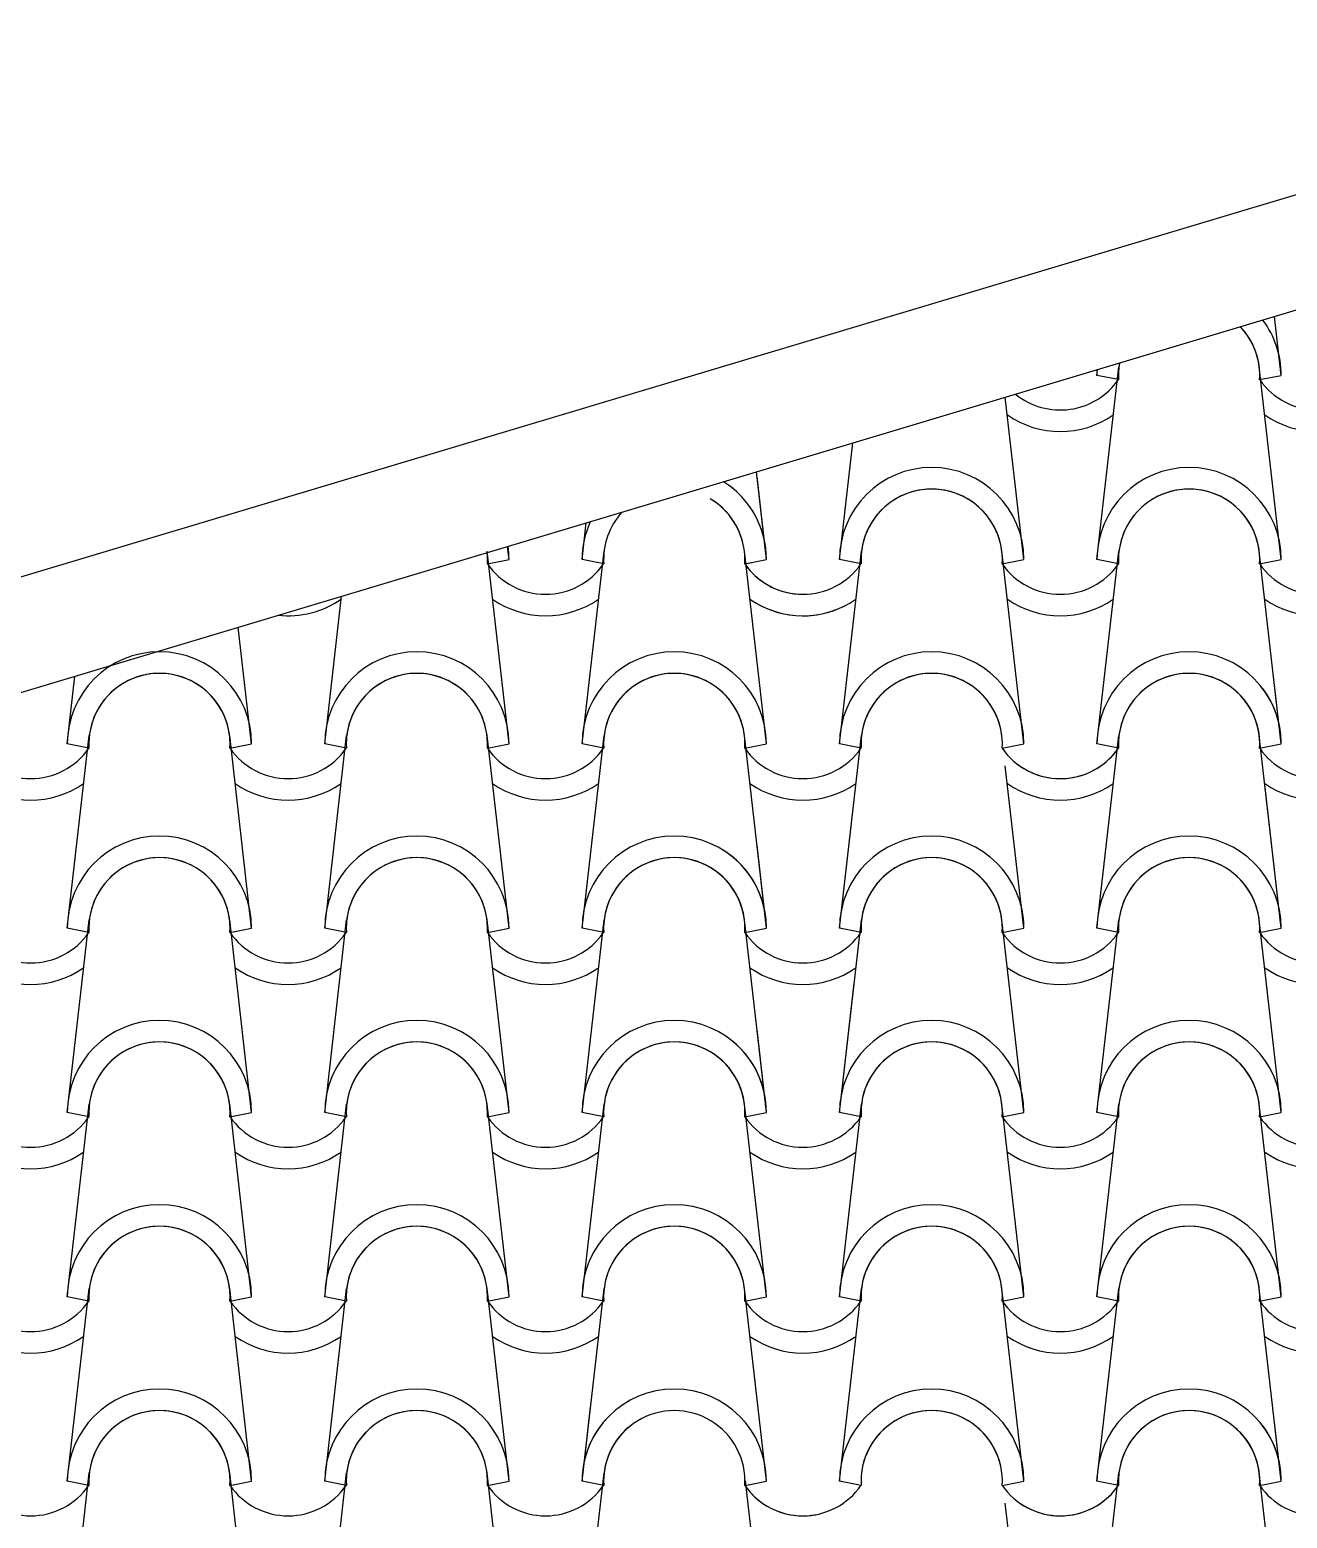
# Model space of a CAD drawing. Header units: millimetres. Extents: x -255 to 41745, y 236 to 29936.
# Drawn here: x 8473 to 9325, y 12985 to 13995 of the extents above; entities that cross this region are included whole.
import ezdxf

# ---------------------------------------------------------------- set-up
doc = ezdxf.new("R2010")
doc.units = ezdxf.units.MM
doc.layers.add('1', color=1, linetype='Continuous')
doc.layers.add('CALIDADES', color=7, linetype='Continuous')

msp = doc.modelspace()

# ---------------------------------------------------------------- linework, layer by layer
at = {"layer": '1'}
for p, q in [((9321.4, 13760.3), (9316.8, 13800.3)), ((9321.4, 13760.3), (9316.8, 13800.3)), ((9196.4, 13635.3), (9211.3, 13766)), ((9196.4, 13760.3), (9196.8, 13764.3)), ((9196.4, 13760.3), (9196.8, 13764.3)), ((9211.1, 13757.4), (9196.4, 13760.3)), ((9211.1, 13757.4), (9196.4, 13760.3)), ((9211.1, 13757.4), (9196.4, 13760.3)), ((9211.1, 13757.4), (9196.4, 13760.3)), ((9321.4, 13635.3), (9306.5, 13766)), ((9306.7, 13757.4), (9321.4, 13760.3)), ((9306.7, 13757.4), (9321.4, 13760.3)), ((9306.7, 13757.4), (9321.4, 13760.3)), ((9306.7, 13757.4), (9321.4, 13760.3)), ((9146.9, 13635.3), (9134.3, 13745.5)), ((9021.9, 13635.3), (9030.9, 13714.5)), ((9021.9, 13635.3), (9030.9, 13714.5)), ((9021.9, 13635.3), (9030.9, 13714.5)), ((8972.4, 13635.3), (8965.6, 13694.9)), ((8972.4, 13635.3), (8965.6, 13694.9)), ((8972.4, 13635.3), (8966, 13691.7)), ((8847.4, 13635.3), (8850.2, 13660.3)), ((8847.4, 13635.3), (8850.2, 13660.3)), ((8797.9, 13510.3), (8783, 13641)), ((8797.9, 13635.3), (8796.9, 13644.3)), ((8797.9, 13635.3), (8796.9, 13644.3)), ((8847.4, 13510.3), (8862.3, 13641)), ((8972.4, 13510.3), (8957.5, 13641)), ((8972.4, 13510.3), (8957.5, 13641)), ((8972.4, 13510.3), (8957.5, 13641)), ((9021.9, 13510.3), (9036.8, 13641)), ((9021.9, 13510.3), (9036.8, 13641)), ((9021.9, 13510.3), (9036.8, 13641)), ((9146.9, 13510.3), (9132, 13641)), ((9196.4, 13510.3), (9211.3, 13641)), ((9321.4, 13510.3), (9306.5, 13641)), ((8783.2, 13632.4), (8797.9, 13635.3)), ((8783.2, 13632.4), (8797.9, 13635.3)), ((8783.2, 13632.4), (8797.9, 13635.3)), ((8783.2, 13632.4), (8797.9, 13635.3)), ((8783.2, 13632.4), (8797.9, 13635.3)), ((8862.1, 13632.4), (8847.4, 13635.3)), ((8862.1, 13632.4), (8847.4, 13635.3)), ((8862.1, 13632.4), (8847.4, 13635.3)), ((8862.1, 13632.4), (8847.4, 13635.3)), ((8862.1, 13632.4), (8847.4, 13635.3)), ((8957.7, 13632.4), (8972.4, 13635.3)), ((8957.7, 13632.4), (8972.4, 13635.3)), ((8957.7, 13632.4), (8972.4, 13635.3)), ((8957.7, 13632.4), (8972.4, 13635.3)), ((8957.7, 13632.4), (8972.4, 13635.3)), ((8957.7, 13632.4), (8972.4, 13635.3)), ((8957.7, 13632.4), (8972.4, 13635.3)), ((8957.7, 13632.4), (8962.6, 13633.4)), ((8957.7, 13632.4), (8962.6, 13633.4)), ((9036.6, 13632.4), (9021.9, 13635.3)), ((9036.6, 13632.4), (9021.9, 13635.3)), ((9036.6, 13632.4), (9021.9, 13635.3)), ((9036.6, 13632.4), (9021.9, 13635.3)), ((9036.6, 13632.4), (9021.9, 13635.3)), ((9036.6, 13632.4), (9021.9, 13635.3)), ((9036.6, 13632.4), (9021.9, 13635.3)), ((9132.2, 13632.4), (9146.9, 13635.3)), ((9132.2, 13632.4), (9146.9, 13635.3)), ((9211.1, 13632.4), (9196.4, 13635.3)), ((9211.1, 13632.4), (9196.4, 13635.3)), ((9306.7, 13632.4), (9321.4, 13635.3)), ((9306.7, 13632.4), (9321.4, 13635.3)), ((8672.9, 13510.3), (8684.3, 13610.5)), ((8623.4, 13510.3), (8614.3, 13589.5)), ((8498.4, 13510.3), (8503.6, 13556.3)), ((9321.4, 13510.3), (9316.8, 13550.3)), ((8498.4, 13385.3), (8513.3, 13516)), ((8513.1, 13507.4), (8498.4, 13510.3)), ((8513.1, 13507.4), (8498.4, 13510.3)), ((8623.4, 13385.3), (8608.5, 13516)), ((8608.7, 13507.4), (8623.4, 13510.3)), ((8608.7, 13507.4), (8623.4, 13510.3)), ((8672.9, 13385.3), (8687.8, 13516)), ((8687.6, 13507.4), (8672.9, 13510.3)), ((8687.6, 13507.4), (8672.9, 13510.3)), ((8797.9, 13385.3), (8783, 13516)), ((8783.2, 13507.4), (8797.9, 13510.3)), ((8783.2, 13507.4), (8797.9, 13510.3)), ((8847.4, 13385.3), (8862.3, 13516)), ((8862.1, 13507.4), (8847.4, 13510.3)), ((8862.1, 13507.4), (8847.4, 13510.3)), ((8972.4, 13385.3), (8957.5, 13516)), ((8957.7, 13507.4), (8972.4, 13510.3)), ((8957.7, 13507.4), (8972.4, 13510.3)), ((8957.7, 13507.4), (8972.4, 13510.3)), ((8957.7, 13507.4), (8972.4, 13510.3)), ((8957.7, 13507.4), (8972.4, 13510.3)), ((8957.7, 13507.4), (8972.4, 13510.3)), ((9021.9, 13385.3), (9036.8, 13516)), ((9036.6, 13507.4), (9021.9, 13510.3)), ((9036.6, 13507.4), (9021.9, 13510.3)), ((9036.6, 13507.4), (9021.9, 13510.3)), ((9036.6, 13507.4), (9021.9, 13510.3)), ((9036.6, 13507.4), (9021.9, 13510.3)), ((9036.6, 13507.4), (9021.9, 13510.3)), ((9132.2, 13507.4), (9146.9, 13510.3)), ((9132.2, 13507.4), (9146.9, 13510.3)), ((9196.4, 13385.3), (9211.3, 13516)), ((9196.4, 13510.3), (9196.8, 13514.3)), ((9211.1, 13507.4), (9196.4, 13510.3)), ((9211.1, 13507.4), (9196.4, 13510.3)), ((9211.1, 13507.4), (9196.4, 13510.3)), ((9211.1, 13507.4), (9196.4, 13510.3)), ((9321.4, 13385.3), (9306.5, 13516)), ((9306.7, 13507.4), (9321.4, 13510.3)), ((9306.7, 13507.4), (9321.4, 13510.3)), ((9306.7, 13507.4), (9321.4, 13510.3)), ((9306.7, 13507.4), (9321.4, 13510.3)), ((9146.9, 13385.3), (9134.3, 13495.5)), ((9321.4, 13385.3), (9310.5, 13480.8)), ((9021.9, 13385.3), (9030.9, 13464.5)), ((8972.4, 13385.3), (8965.6, 13444.9)), ((8972.4, 13385.3), (8966, 13441.7)), ((9021.9, 13385.3), (9026.9, 13428.8)), ((9196.4, 13385.3), (9201.4, 13428.8)), ((8972.4, 13385.3), (8970.5, 13401.9)), ((9146.9, 13385.3), (9145, 13401.9)), ((8498.4, 13260.3), (8513.3, 13391)), ((8623.4, 13260.3), (8608.5, 13391)), ((8672.9, 13260.3), (8687.8, 13391)), ((8797.9, 13260.3), (8783, 13391)), ((8847.4, 13260.3), (8862.3, 13391)), ((8972.4, 13260.3), (8957.5, 13391)), ((8972.4, 13260.3), (8957.5, 13391)), ((9021.9, 13260.3), (9036.8, 13391)), ((9021.9, 13260.3), (9036.8, 13391)), ((9146.9, 13260.3), (9132, 13391)), ((9196.4, 13260.3), (9211.3, 13391)), ((9321.4, 13260.3), (9306.5, 13391)), ((8513.1, 13382.4), (8498.4, 13385.3)), ((8513.1, 13382.4), (8498.4, 13385.3)), ((8608.7, 13382.4), (8623.4, 13385.3)), ((8608.7, 13382.4), (8623.4, 13385.3)), ((8687.6, 13382.4), (8672.9, 13385.3)), ((8687.6, 13382.4), (8672.9, 13385.3)), ((8783.2, 13382.4), (8797.9, 13385.3)), ((8783.2, 13382.4), (8797.9, 13385.3)), ((8862.1, 13382.4), (8847.4, 13385.3)), ((8862.1, 13382.4), (8847.4, 13385.3)), ((8957.7, 13382.4), (8972.4, 13385.3)), ((8957.7, 13382.4), (8972.4, 13385.3)), ((8957.7, 13382.4), (8972.4, 13385.3)), ((8957.7, 13382.4), (8972.4, 13385.3)), ((8957.7, 13382.4), (8972.4, 13385.3)), ((8957.7, 13382.4), (8972.4, 13385.3)), ((8957.7, 13382.4), (8972.4, 13385.3)), ((8957.7, 13382.4), (8972.4, 13385.3)), ((9036.6, 13382.4), (9021.9, 13385.3)), ((9036.6, 13382.4), (9021.9, 13385.3)), ((9036.6, 13382.4), (9021.9, 13385.3)), ((9036.6, 13382.4), (9021.9, 13385.3)), ((9036.6, 13382.4), (9021.9, 13385.3)), ((9036.6, 13382.4), (9021.9, 13385.3)), ((9036.6, 13382.4), (9021.9, 13385.3)), ((9036.6, 13382.4), (9021.9, 13385.3)), ((9132.2, 13382.4), (9146.9, 13385.3)), ((9132.2, 13382.4), (9146.9, 13385.3)), ((9132.2, 13382.4), (9146.9, 13385.3)), ((9132.2, 13382.4), (9146.9, 13385.3)), ((9211.1, 13382.4), (9196.4, 13385.3)), ((9211.1, 13382.4), (9196.4, 13385.3)), ((9211.1, 13382.4), (9196.4, 13385.3)), ((9211.1, 13382.4), (9196.4, 13385.3)), ((9306.7, 13382.4), (9321.4, 13385.3)), ((9306.7, 13382.4), (9321.4, 13385.3)), ((9306.7, 13382.4), (9321.4, 13385.3)), ((9306.7, 13382.4), (9321.4, 13385.3)), ((9021.9, 13260.3), (9031.9, 13348.1)), ((8972.4, 13260.3), (8966, 13316.7)), ((8498.4, 13135.3), (8513.3, 13266)), ((8623.4, 13135.3), (8608.5, 13266)), ((8672.9, 13135.3), (8687.8, 13266)), ((8797.9, 13135.3), (8783, 13266)), ((8847.4, 13135.3), (8862.3, 13266)), ((8972.4, 13135.3), (8957.5, 13266)), ((8972.4, 13135.3), (8957.5, 13266)), ((8972.4, 13135.3), (8957.5, 13266)), ((9021.9, 13135.3), (9036.8, 13266)), ((9021.9, 13135.3), (9036.8, 13266)), ((9021.9, 13135.3), (9036.8, 13266)), ((9146.9, 13135.3), (9132, 13266)), ((9196.4, 13135.3), (9211.3, 13266)), ((9321.4, 13135.3), (9306.5, 13266)), ((8513.1, 13257.4), (8498.4, 13260.3)), ((8513.1, 13257.4), (8498.4, 13260.3)), ((8608.7, 13257.4), (8623.4, 13260.3)), ((8608.7, 13257.4), (8623.4, 13260.3)), ((8687.6, 13257.4), (8672.9, 13260.3)), ((8687.6, 13257.4), (8672.9, 13260.3)), ((8783.2, 13257.4), (8797.9, 13260.3)), ((8783.2, 13257.4), (8797.9, 13260.3)), ((8862.1, 13257.4), (8847.4, 13260.3)), ((8862.1, 13257.4), (8847.4, 13260.3)), ((8957.7, 13257.4), (8972.4, 13260.3)), ((8957.7, 13257.4), (8972.4, 13260.3)), ((8957.7, 13257.4), (8972.4, 13260.3)), ((8957.7, 13257.4), (8972.4, 13260.3)), ((8957.7, 13257.4), (8972.4, 13260.3)), ((8957.7, 13257.4), (8972.4, 13260.3)), ((9036.6, 13257.4), (9021.9, 13260.3)), ((9036.6, 13257.4), (9021.9, 13260.3)), ((9036.6, 13257.4), (9021.9, 13260.3)), ((9036.6, 13257.4), (9021.9, 13260.3)), ((9036.6, 13257.4), (9021.9, 13260.3)), ((9036.6, 13257.4), (9021.9, 13260.3)), ((9132.2, 13257.4), (9146.9, 13260.3)), ((9132.2, 13257.4), (9146.9, 13260.3)), ((9211.1, 13257.4), (9196.4, 13260.3)), ((9211.1, 13257.4), (9196.4, 13260.3)), ((9306.7, 13257.4), (9321.4, 13260.3)), ((9306.7, 13257.4), (9321.4, 13260.3)), ((8498.4, 13010.3), (8513.3, 13141)), ((8513.1, 13132.4), (8498.4, 13135.3)), ((8513.1, 13132.4), (8498.4, 13135.3)), ((8623.4, 13010.3), (8608.5, 13141)), ((8608.7, 13132.4), (8623.4, 13135.3)), ((8608.7, 13132.4), (8623.4, 13135.3)), ((8672.9, 13010.3), (8687.8, 13141)), ((8687.6, 13132.4), (8672.9, 13135.3)), ((8687.6, 13132.4), (8672.9, 13135.3)), ((8797.9, 13010.3), (8783, 13141)), ((8783.2, 13132.4), (8797.9, 13135.3)), ((8783.2, 13132.4), (8797.9, 13135.3)), ((8847.4, 13010.3), (8862.3, 13141)), ((8862.1, 13132.4), (8847.4, 13135.3)), ((8862.1, 13132.4), (8847.4, 13135.3)), ((8972.4, 13010.3), (8957.5, 13141)), ((8972.4, 13010.3), (8957.5, 13141)), ((8972.4, 13010.3), (8957.5, 13141)), ((8957.7, 13132.4), (8972.4, 13135.3)), ((8957.7, 13132.4), (8972.4, 13135.3)), ((8957.7, 13132.4), (8972.4, 13135.3)), ((8957.7, 13132.4), (8972.4, 13135.3)), ((8957.7, 13132.4), (8972.4, 13135.3)), ((8957.7, 13132.4), (8972.4, 13135.3)), ((9021.9, 13010.3), (9036.8, 13141)), ((9021.9, 13010.3), (9036.8, 13141)), ((9021.9, 13010.3), (9036.8, 13141)), ((9036.6, 13132.4), (9021.9, 13135.3)), ((9036.6, 13132.4), (9021.9, 13135.3)), ((9036.6, 13132.4), (9021.9, 13135.3)), ((9036.6, 13132.4), (9021.9, 13135.3)), ((9036.6, 13132.4), (9021.9, 13135.3)), ((9036.6, 13132.4), (9021.9, 13135.3)), ((9146.9, 13010.3), (9132, 13141)), ((9132.2, 13132.4), (9146.9, 13135.3)), ((9132.2, 13132.4), (9146.9, 13135.3)), ((9196.4, 13010.3), (9211.3, 13141)), ((9211.1, 13132.4), (9196.4, 13135.3)), ((9211.1, 13132.4), (9196.4, 13135.3)), ((9321.4, 13010.3), (9306.5, 13141)), ((9306.7, 13132.4), (9321.4, 13135.3)), ((9306.7, 13132.4), (9321.4, 13135.3)), ((8797.9, 13010.3), (8788.7, 13091.2)), ((8847.4, 13010.3), (8853.1, 13060.5)), ((9321.4, 13010.3), (9316.8, 13050.3)), ((8498.4, 12885.3), (8513.3, 13016)), ((8623.4, 12885.3), (8608.5, 13016)), ((8672.9, 12885.3), (8687.8, 13016)), ((8797.9, 12885.3), (8783, 13016)), ((8847.4, 12885.3), (8862.3, 13016)), ((9196.4, 12885.3), (9211.3, 13016)), ((9196.4, 13010.3), (9196.8, 13014.3)), ((9321.4, 12885.3), (9306.5, 13016)), ((8513.1, 13007.4), (8498.4, 13010.3)), ((8513.1, 13007.4), (8498.4, 13010.3)), ((8513.1, 13007.4), (8498.4, 13010.3)), ((8608.7, 13007.4), (8623.4, 13010.3)), ((8608.7, 13007.4), (8623.4, 13010.3)), ((8608.7, 13007.4), (8623.4, 13010.3)), ((8687.6, 13007.4), (8672.9, 13010.3)), ((8687.6, 13007.4), (8672.9, 13010.3)), ((8687.6, 13007.4), (8672.9, 13010.3)), ((8783.2, 13007.4), (8797.9, 13010.3)), ((8783.2, 13007.4), (8797.9, 13010.3)), ((8783.2, 13007.4), (8797.9, 13010.3)), ((8862.1, 13007.4), (8847.4, 13010.3)), ((8862.1, 13007.4), (8847.4, 13010.3)), ((8862.1, 13007.4), (8847.4, 13010.3)), ((8957.7, 13007.4), (8972.4, 13010.3)), ((8957.7, 13007.4), (8972.4, 13010.3)), ((8957.7, 13007.4), (8972.4, 13010.3)), ((8957.7, 13007.4), (8972.4, 13010.3)), ((8957.7, 13007.4), (8972.4, 13010.3)), ((8957.7, 13007.4), (8962.6, 13008.4)), ((8957.7, 13007.4), (8962.6, 13008.4)), ((8972.4, 12885.3), (8958.1, 13010.5)), ((9036.6, 13007.4), (9021.9, 13010.3)), ((9036.6, 13007.4), (9021.9, 13010.3)), ((9036.6, 13007.4), (9021.9, 13010.3)), ((9036.6, 13007.4), (9021.9, 13010.3)), ((9036.6, 13007.4), (9021.9, 13010.3)), ((9132.2, 13007.4), (9146.9, 13010.3)), ((9132.2, 13007.4), (9146.9, 13010.3)), ((9211.1, 13007.4), (9196.4, 13010.3)), ((9211.1, 13007.4), (9196.4, 13010.3)), ((9211.1, 13007.4), (9196.4, 13010.3)), ((9211.1, 13007.4), (9196.4, 13010.3)), ((9306.7, 13007.4), (9321.4, 13010.3)), ((9306.7, 13007.4), (9321.4, 13010.3)), ((9306.7, 13007.4), (9321.4, 13010.3)), ((9306.7, 13007.4), (9321.4, 13010.3)), ((9146.9, 12885.3), (9134.3, 12995.5))]:
    msp.add_line(p, q, dxfattribs=at)
for centre, radius, start, end in [((9258.9, 13760.3), 47.9, 6.838, 43.4687), ((9258.9, 13760.3), 47.9, 356.4887, 43.4687), ((9258.9, 13760.3), 47.9, 356.4887, 43.4687), ((9258.9, 13760.3), 47.9, 6.838, 43.4687), ((9258.9, 13760.3), 47.9, 356.4887, 43.4687), ((9258.9, 13760.3), 47.9, 356.4887, 43.4687), ((9258.9, 13760.3), 62.5, 0, 36.8998), ((9258.9, 13760.3), 62.5, 0, 36.8998), ((9258.9, 13760.3), 62.5, 0, 36.8998), ((9258.9, 13760.3), 62.5, 0, 36.8998), ((9258.9, 13760.3), 62.5, 176.4987, 180), ((9258.9, 13760.3), 62.5, 176.4987, 180), ((9258.9, 13760.3), 62.5, 176.4987, 180), ((9258.9, 13760.3), 62.5, 176.4987, 180), ((9258.9, 13760.3), 47.9, 169.9298, 183.5113), ((9258.9, 13760.3), 47.9, 169.9298, 183.5113), ((9258.9, 13760.3), 47.9, 169.9298, 183.5113), ((9258.9, 13760.3), 47.9, 169.9298, 183.5113), ((9258.9, 13760.3), 47.9, 169.9298, 173.162), ((9258.9, 13760.3), 47.9, 169.9298, 173.162), ((9171.6, 13784.7), 47.9, 230.7933, 325.244), ((9171.6, 13784.7), 47.9, 230.7933, 325.244), ((9171.6, 13784.7), 47.9, 230.7933, 325.244), ((9171.6, 13784.7), 47.9, 230.7933, 325.244), ((9346.1, 13784.7), 47.9, 214.756, 325.244), ((9346.1, 13784.7), 47.9, 214.756, 325.244), ((9346.1, 13784.7), 47.9, 214.756, 325.244), ((9346.1, 13784.7), 47.9, 214.756, 325.244), ((9171.6, 13784.7), 62.5, 234.9308, 305.0692), ((9171.6, 13784.7), 62.5, 234.9308, 305.0692), ((9346.1, 13784.7), 62.5, 234.9308, 305.0692), ((9346.1, 13784.7), 62.5, 234.9308, 305.0692), ((9084.4, 13635.3), 62.5, 0, 180), ((9084.4, 13635.3), 62.5, 0, 180), ((9258.9, 13635.3), 62.5, 0, 180), ((9258.9, 13635.3), 62.5, 0, 180), ((8909.9, 13635.3), 62.5, 0, 57.7234), ((8909.9, 13635.3), 62.5, 0, 57.7234), ((8909.9, 13635.3), 62.5, 0, 57.7234), ((8909.9, 13635.3), 62.5, 0, 50.8029), ((8909.9, 13635.3), 62.5, 0, 50.8029), ((9084.4, 13635.3), 47.9, 356.4887, 183.5113), ((9084.4, 13635.3), 47.9, 356.4887, 183.5113), ((9084.4, 13635.3), 47.9, 6.838, 173.162), ((9258.9, 13635.3), 47.9, 356.4887, 183.5113), ((9258.9, 13635.3), 47.9, 356.4887, 183.5113), ((9258.9, 13635.3), 47.9, 6.838, 173.162), ((8909.9, 13635.3), 47.9, 6.838, 59.3952), ((8909.9, 13635.3), 47.9, 356.4887, 59.3952), ((8909.9, 13635.3), 47.9, 356.4887, 59.3952), ((8909.9, 13635.3), 62.5, 155.6751, 180), ((8909.9, 13635.3), 62.5, 155.6751, 180), ((8909.9, 13635.3), 62.5, 155.6751, 180), ((8909.9, 13635.3), 62.5, 155.6751, 180), ((8909.9, 13635.3), 62.5, 155.6751, 180), ((8909.9, 13635.3), 47.9, 137.8129, 183.5113), ((8735.4, 13635.3), 47.9, 356.4887, 5.7276), ((8735.4, 13635.3), 47.9, 356.4887, 5.7276), ((8735.4, 13635.3), 47.9, 356.4887, 5.7276), ((8735.4, 13635.3), 47.9, 356.4887, 5.7276), ((8735.4, 13635.3), 47.9, 356.4887, 5.7276), ((8735.4, 13635.3), 62.5, 0, 8.309), ((8735.4, 13635.3), 62.5, 0, 8.309), ((8735.4, 13635.3), 62.5, 0, 8.309), ((8735.4, 13635.3), 62.5, 0, 8.309), ((8735.4, 13635.3), 62.5, 0, 8.309), ((8822.6, 13659.7), 47.9, 214.756, 325.244), ((8822.6, 13659.7), 47.9, 214.756, 325.244), ((8822.6, 13659.7), 47.9, 214.756, 325.244), ((8822.6, 13659.7), 47.9, 214.756, 325.244), ((8822.6, 13659.7), 47.9, 214.756, 325.244), ((8909.9, 13635.3), 47.9, 356.4887, 0.3703), ((8909.9, 13635.3), 47.9, 356.4887, 0.3703), ((8997.1, 13659.7), 47.9, 214.756, 325.244), ((8997.1, 13659.7), 47.9, 214.756, 325.244), ((8997.1, 13659.7), 47.9, 214.756, 325.244), ((8997.1, 13659.7), 47.9, 214.756, 325.244), ((8997.1, 13659.7), 47.9, 214.756, 325.244), ((8997.1, 13659.7), 47.9, 214.756, 325.244), ((8997.1, 13659.7), 47.9, 214.756, 280.8202), ((8997.1, 13659.7), 47.9, 214.756, 280.8202), ((8997.1, 13659.7), 47.9, 214.756, 325.244), ((9171.6, 13659.7), 47.9, 214.756, 325.244), ((9171.6, 13659.7), 47.9, 214.756, 325.244), ((9346.1, 13659.7), 47.9, 214.756, 325.244), ((9346.1, 13659.7), 47.9, 214.756, 325.244), ((8648.1, 13659.7), 62.5, 263.769, 305.0692), ((8648.1, 13659.7), 62.5, 263.769, 305.0692), ((8822.6, 13659.7), 62.5, 234.9308, 305.0692), ((8822.6, 13659.7), 62.5, 234.9308, 305.0692), ((8997.1, 13659.7), 62.5, 234.9308, 305.0692), ((8997.1, 13659.7), 62.5, 234.9308, 305.0692), ((8997.1, 13659.7), 62.5, 234.9308, 305.0692), ((8997.1, 13659.7), 62.5, 234.9308, 296.3638), ((9171.6, 13659.7), 62.5, 234.9308, 305.0692), ((9346.1, 13659.7), 62.5, 234.9308, 305.0692), ((8560.9, 13510.3), 62.5, 0, 180), ((8560.9, 13510.3), 62.5, 0, 180), ((8735.4, 13510.3), 62.5, 0, 180), ((8735.4, 13510.3), 62.5, 0, 180), ((8909.9, 13510.3), 62.5, 0, 180), ((8909.9, 13510.3), 62.5, 0, 180), ((9084.4, 13510.3), 62.5, 0, 180), ((9084.4, 13510.3), 62.5, 0, 180), ((9258.9, 13510.3), 62.5, 0, 180), ((9258.9, 13510.3), 62.5, 0, 180), ((8560.9, 13510.3), 47.9, 356.4887, 183.5113), ((8560.9, 13510.3), 47.9, 356.4887, 183.5113), ((8560.9, 13510.3), 47.9, 6.838, 173.162), ((8735.4, 13510.3), 47.9, 356.4887, 183.5113), ((8735.4, 13510.3), 47.9, 356.4887, 183.5113), ((8735.4, 13510.3), 47.9, 6.838, 173.162), ((8909.9, 13510.3), 47.9, 356.4887, 183.5113), ((8909.9, 13510.3), 47.9, 356.4887, 183.5113), ((8909.9, 13510.3), 47.9, 6.838, 173.162), ((9084.4, 13510.3), 47.9, 356.4887, 183.5113), ((9084.4, 13510.3), 47.9, 356.4887, 183.5113), ((9084.4, 13510.3), 47.9, 6.838, 173.162), ((9258.9, 13510.3), 47.9, 356.4887, 183.5113), ((9258.9, 13510.3), 47.9, 356.4887, 183.5113), ((9258.9, 13510.3), 47.9, 6.838, 173.162), ((9258.9, 13510.3), 62.5, 0, 36.8998), ((9258.9, 13510.3), 62.5, 0, 36.8998), ((9258.9, 13510.3), 47.9, 6.838, 43.4687), ((9258.9, 13510.3), 47.9, 356.4887, 43.4687), ((9258.9, 13510.3), 47.9, 356.4887, 43.4687), ((9258.9, 13510.3), 47.9, 169.9298, 183.5113), ((9258.9, 13510.3), 47.9, 169.9298, 183.5113), ((9258.9, 13510.3), 47.9, 169.9298, 173.162), ((8473.6, 13534.7), 47.9, 214.756, 325.244), ((8473.6, 13534.7), 47.9, 214.756, 325.244), ((8648.1, 13534.7), 47.9, 214.756, 325.244), ((8648.1, 13534.7), 47.9, 214.756, 325.244), ((8822.6, 13534.7), 47.9, 214.756, 325.244), ((8822.6, 13534.7), 47.9, 214.756, 325.244), ((8997.1, 13534.7), 47.9, 214.756, 325.244), ((8997.1, 13534.7), 47.9, 214.756, 325.244), ((8997.1, 13534.7), 47.9, 214.756, 325.244), ((8997.1, 13534.7), 47.9, 214.756, 325.244), ((8997.1, 13534.7), 47.9, 214.756, 325.244), ((8997.1, 13534.7), 47.9, 214.756, 325.244), ((9171.6, 13534.7), 47.9, 214.756, 325.244), ((9171.6, 13534.7), 47.9, 214.756, 325.244), ((9171.6, 13534.7), 47.9, 230.7933, 325.244), ((9171.6, 13534.7), 47.9, 230.7933, 325.244), ((9258.9, 13510.3), 62.5, 176.4987, 180), ((9258.9, 13510.3), 62.5, 176.4987, 180), ((9346.1, 13534.7), 47.9, 214.756, 325.244), ((9346.1, 13534.7), 47.9, 214.756, 325.244), ((9346.1, 13534.7), 47.9, 214.756, 325.244), ((9346.1, 13534.7), 47.9, 214.756, 325.244), ((8473.6, 13534.7), 62.5, 234.9308, 305.0692), ((8648.1, 13534.7), 62.5, 234.9308, 305.0692), ((8822.6, 13534.7), 62.5, 234.9308, 305.0692), ((8997.1, 13534.7), 62.5, 234.9308, 305.0692), ((8997.1, 13534.7), 62.5, 234.9308, 305.0692), ((8997.1, 13534.7), 62.5, 234.9308, 305.0692), ((9171.6, 13534.7), 62.5, 234.9308, 305.0692), ((9171.6, 13534.7), 62.5, 234.9308, 305.0692), ((9346.1, 13534.7), 62.5, 234.9308, 305.0692), ((9346.1, 13534.7), 62.5, 234.9308, 305.0692), ((9346.1, 13534.7), 62.5, 234.9308, 305.0692), ((8560.9, 13385.3), 62.5, 0, 180), ((8560.9, 13385.3), 62.5, 0, 180), ((8735.4, 13385.3), 62.5, 0, 180), ((8735.4, 13385.3), 62.5, 0, 180), ((8909.9, 13385.3), 62.5, 0, 180), ((8909.9, 13385.3), 62.5, 0, 180), ((9084.4, 13385.3), 62.5, 0, 180), ((9084.4, 13385.3), 62.5, 0, 180), ((9258.9, 13385.3), 62.5, 0, 180), ((9258.9, 13385.3), 62.5, 0, 180), ((9258.9, 13385.3), 62.5, 0, 180), ((9258.9, 13385.3), 62.5, 0, 180), ((8909.9, 13385.3), 62.5, 0, 57.7234), ((8909.9, 13385.3), 62.5, 0, 57.7234), ((8560.9, 13385.3), 47.9, 356.4887, 183.5113), ((8560.9, 13385.3), 47.9, 356.4887, 183.5113), ((8560.9, 13385.3), 47.9, 6.838, 173.162), ((8735.4, 13385.3), 47.9, 356.4887, 183.5113), ((8735.4, 13385.3), 47.9, 356.4887, 183.5113), ((8735.4, 13385.3), 47.9, 6.838, 173.162), ((8909.9, 13385.3), 47.9, 356.4887, 183.5113), ((8909.9, 13385.3), 47.9, 356.4887, 183.5113), ((8909.9, 13385.3), 47.9, 6.838, 173.162), ((8909.9, 13385.3), 47.9, 6.838, 75.5856), ((8909.9, 13385.3), 47.9, 6.838, 59.3952), ((8909.9, 13385.3), 47.9, 356.4887, 59.3952), ((8909.9, 13385.3), 47.9, 356.4887, 59.3952), ((8909.9, 13385.3), 62.5, 0, 50.8029), ((8909.9, 13385.3), 62.5, 0, 50.8029), ((9084.4, 13385.3), 47.9, 356.4887, 183.5113), ((9084.4, 13385.3), 47.9, 356.4887, 183.5113), ((9084.4, 13385.3), 47.9, 6.838, 173.162), ((9258.9, 13385.3), 47.9, 356.4887, 183.5113), ((9258.9, 13385.3), 47.9, 356.4887, 183.5113), ((9258.9, 13385.3), 47.9, 356.4887, 183.5113), ((9258.9, 13385.3), 47.9, 356.4887, 183.5113), ((9258.9, 13385.3), 47.9, 6.838, 173.162), ((9258.9, 13385.3), 47.9, 6.838, 173.162), ((8909.9, 13385.3), 62.5, 0, 15.2654), ((8909.9, 13385.3), 62.5, 0, 15.2654), ((9084.4, 13385.3), 62.5, 0, 15.2654), ((9084.4, 13385.3), 62.5, 0, 15.2654), ((8909.9, 13385.3), 47.9, 6.838, 12.1097), ((8909.9, 13385.3), 47.9, 356.4887, 12.1097), ((8909.9, 13385.3), 47.9, 356.4887, 12.1097), ((9084.4, 13385.3), 47.9, 6.838, 12.1097), ((9084.4, 13385.3), 47.9, 356.4887, 12.1097), ((9084.4, 13385.3), 47.9, 356.4887, 12.1097), ((8473.6, 13409.7), 47.9, 214.756, 325.244), ((8473.6, 13409.7), 47.9, 214.756, 325.244), ((8648.1, 13409.7), 47.9, 214.756, 325.244), ((8648.1, 13409.7), 47.9, 214.756, 325.244), ((8822.6, 13409.7), 47.9, 214.756, 325.244), ((8822.6, 13409.7), 47.9, 214.756, 325.244), ((8997.1, 13409.7), 47.9, 214.756, 325.244), ((8997.1, 13409.7), 47.9, 214.756, 325.244), ((8997.1, 13409.7), 47.9, 214.756, 325.244), ((8997.1, 13409.7), 47.9, 214.756, 325.244), ((8997.1, 13409.7), 47.9, 214.756, 325.244), ((8997.1, 13409.7), 47.9, 214.756, 325.244), ((8997.1, 13409.7), 47.9, 214.756, 325.244), ((8997.1, 13409.7), 47.9, 214.756, 325.244), ((9171.6, 13409.7), 47.9, 214.756, 325.244), ((9171.6, 13409.7), 47.9, 214.756, 325.244), ((9171.6, 13409.7), 47.9, 214.756, 325.244), ((9171.6, 13409.7), 47.9, 214.756, 325.244), ((9346.1, 13409.7), 47.9, 214.756, 325.244), ((9346.1, 13409.7), 47.9, 214.756, 325.244), ((9346.1, 13409.7), 47.9, 214.756, 325.244), ((9346.1, 13409.7), 47.9, 214.756, 325.244), ((8473.6, 13409.7), 62.5, 234.9308, 305.0692), ((8648.1, 13409.7), 62.5, 234.9308, 305.0692), ((8822.6, 13409.7), 62.5, 234.9308, 305.0692), ((8997.1, 13409.7), 62.5, 234.9308, 305.0692), ((8997.1, 13409.7), 62.5, 234.9308, 305.0692), ((8997.1, 13409.7), 62.5, 234.9308, 305.0692), ((8997.1, 13409.7), 62.5, 234.9308, 305.0692), ((9171.6, 13409.7), 62.5, 234.9308, 305.0692), ((9171.6, 13409.7), 62.5, 234.9308, 305.0692), ((9346.1, 13409.7), 62.5, 234.9308, 305.0692), ((9346.1, 13409.7), 62.5, 234.9308, 305.0692), ((8560.9, 13260.3), 62.5, 0, 180), ((8560.9, 13260.3), 62.5, 0, 180), ((8735.4, 13260.3), 62.5, 0, 180), ((8735.4, 13260.3), 62.5, 0, 180), ((8909.9, 13260.3), 62.5, 0, 180), ((8909.9, 13260.3), 62.5, 0, 180), ((9084.4, 13260.3), 62.5, 0, 180), ((9084.4, 13260.3), 62.5, 0, 180), ((9258.9, 13260.3), 62.5, 0, 180), ((9258.9, 13260.3), 62.5, 0, 180), ((8560.9, 13260.3), 47.9, 356.4887, 183.5113), ((8560.9, 13260.3), 47.9, 356.4887, 183.5113), ((8560.9, 13260.3), 47.9, 6.838, 173.162), ((8735.4, 13260.3), 47.9, 356.4887, 183.5113), ((8735.4, 13260.3), 47.9, 356.4887, 183.5113), ((8735.4, 13260.3), 47.9, 6.838, 173.162), ((8909.9, 13260.3), 47.9, 356.4887, 183.5113), ((8909.9, 13260.3), 47.9, 356.4887, 183.5113), ((8909.9, 13260.3), 47.9, 6.838, 173.162), ((8909.9, 13260.3), 62.5, 0, 50.8029), ((8909.9, 13260.3), 62.5, 0, 50.8029), ((9084.4, 13260.3), 47.9, 356.4887, 183.5113), ((9084.4, 13260.3), 47.9, 356.4887, 183.5113), ((9084.4, 13260.3), 47.9, 6.838, 173.162), ((9258.9, 13260.3), 47.9, 356.4887, 183.5113), ((9258.9, 13260.3), 47.9, 356.4887, 183.5113), ((9258.9, 13260.3), 47.9, 6.838, 173.162), ((8909.9, 13260.3), 47.9, 6.838, 59.3952), ((8909.9, 13260.3), 47.9, 356.4887, 59.3952), ((8909.9, 13260.3), 47.9, 356.4887, 59.3952), ((8473.6, 13284.7), 47.9, 214.756, 325.244), ((8473.6, 13284.7), 47.9, 214.756, 325.244), ((8648.1, 13284.7), 47.9, 214.756, 325.244), ((8648.1, 13284.7), 47.9, 214.756, 325.244), ((8822.6, 13284.7), 47.9, 214.756, 325.244), ((8822.6, 13284.7), 47.9, 214.756, 325.244), ((8997.1, 13284.7), 47.9, 214.756, 325.244), ((8997.1, 13284.7), 47.9, 214.756, 325.244), ((8997.1, 13284.7), 47.9, 214.756, 325.244), ((8997.1, 13284.7), 47.9, 214.756, 325.244), ((8997.1, 13284.7), 47.9, 214.756, 325.244), ((8997.1, 13284.7), 47.9, 214.756, 325.244), ((9171.6, 13284.7), 47.9, 214.756, 325.244), ((9171.6, 13284.7), 47.9, 214.756, 325.244), ((9346.1, 13284.7), 47.9, 214.756, 325.244), ((9346.1, 13284.7), 47.9, 214.756, 325.244), ((8473.6, 13284.7), 62.5, 234.9308, 305.0692), ((8648.1, 13284.7), 62.5, 234.9308, 305.0692), ((8822.6, 13284.7), 62.5, 234.9308, 305.0692), ((8997.1, 13284.7), 62.5, 234.9308, 305.0692), ((8997.1, 13284.7), 62.5, 234.9308, 305.0692), ((8997.1, 13284.7), 62.5, 234.9308, 305.0692), ((9171.6, 13284.7), 62.5, 234.9308, 305.0692), ((9346.1, 13284.7), 62.5, 234.9308, 305.0692), ((8560.9, 13135.3), 62.5, 0, 180), ((8560.9, 13135.3), 62.5, 0, 180), ((8735.4, 13135.3), 62.5, 0, 180), ((8735.4, 13135.3), 62.5, 0, 180), ((8909.9, 13135.3), 62.5, 0, 180), ((8909.9, 13135.3), 62.5, 0, 180), ((9084.4, 13135.3), 62.5, 0, 180), ((9084.4, 13135.3), 62.5, 0, 180), ((9258.9, 13135.3), 62.5, 0, 180), ((9258.9, 13135.3), 62.5, 0, 180), ((8560.9, 13135.3), 47.9, 356.4887, 183.5113), ((8560.9, 13135.3), 47.9, 356.4887, 183.5113), ((8560.9, 13135.3), 47.9, 6.838, 173.162), ((8735.4, 13135.3), 47.9, 356.4887, 183.5113), ((8735.4, 13135.3), 47.9, 356.4887, 183.5113), ((8735.4, 13135.3), 47.9, 6.838, 173.162), ((8909.9, 13135.3), 47.9, 356.4887, 183.5113), ((8909.9, 13135.3), 47.9, 356.4887, 183.5113), ((8909.9, 13135.3), 47.9, 6.838, 173.162), ((9084.4, 13135.3), 47.9, 356.4887, 183.5113), ((9084.4, 13135.3), 47.9, 356.4887, 183.5113), ((9084.4, 13135.3), 47.9, 6.838, 173.162), ((9258.9, 13135.3), 47.9, 356.4887, 183.5113), ((9258.9, 13135.3), 47.9, 356.4887, 183.5113), ((9258.9, 13135.3), 47.9, 6.838, 173.162), ((8473.6, 13159.7), 47.9, 214.756, 325.244), ((8473.6, 13159.7), 47.9, 214.756, 325.244), ((8648.1, 13159.7), 47.9, 214.756, 325.244), ((8648.1, 13159.7), 47.9, 214.756, 325.244), ((8822.6, 13159.7), 47.9, 214.756, 325.244), ((8822.6, 13159.7), 47.9, 214.756, 325.244), ((8997.1, 13159.7), 47.9, 214.756, 325.244), ((8997.1, 13159.7), 47.9, 214.756, 325.244), ((8997.1, 13159.7), 47.9, 214.756, 325.244), ((8997.1, 13159.7), 47.9, 214.756, 325.244), ((8997.1, 13159.7), 47.9, 214.756, 325.244), ((8997.1, 13159.7), 47.9, 214.756, 325.244), ((9171.6, 13159.7), 47.9, 214.756, 325.244), ((9171.6, 13159.7), 47.9, 214.756, 325.244), ((9346.1, 13159.7), 47.9, 214.756, 325.244), ((9346.1, 13159.7), 47.9, 214.756, 325.244), ((8473.6, 13159.7), 62.5, 234.9308, 305.0692), ((8648.1, 13159.7), 62.5, 234.9308, 305.0692), ((8822.6, 13159.7), 62.5, 234.9308, 305.0692), ((8997.1, 13159.7), 62.5, 234.9308, 305.0692), ((8997.1, 13159.7), 62.5, 234.9308, 305.0692), ((8997.1, 13159.7), 62.5, 234.9308, 305.0692), ((9171.6, 13159.7), 62.5, 234.9308, 305.0692), ((9346.1, 13159.7), 62.5, 234.9308, 305.0692), ((8560.9, 13010.3), 62.5, 0, 180), ((8560.9, 13010.3), 62.5, 0, 180), ((8560.9, 13010.3), 62.5, 0, 180), ((8735.4, 13010.3), 62.5, 0, 180), ((8735.4, 13010.3), 62.5, 0, 180), ((8735.4, 13010.3), 62.5, 0, 180), ((8909.9, 13010.3), 62.5, 0, 180), ((9084.4, 13010.3), 62.5, 0, 180), ((9084.4, 13010.3), 62.5, 0, 180), ((9258.9, 13010.3), 62.5, 0, 180), ((9258.9, 13010.3), 62.5, 0, 180), ((8560.9, 13010.3), 47.9, 356.4887, 183.5113), ((8560.9, 13010.3), 47.9, 356.4887, 183.5113), ((8560.9, 13010.3), 47.9, 356.4887, 183.5113), ((8560.9, 13010.3), 47.9, 6.838, 173.162), ((8735.4, 13010.3), 47.9, 356.4887, 183.5113), ((8735.4, 13010.3), 47.9, 356.4887, 183.5113), ((8735.4, 13010.3), 47.9, 356.4887, 183.5113), ((8735.4, 13010.3), 47.9, 6.838, 173.162), ((8909.9, 13010.3), 62.5, 135.0116, 180), ((8909.9, 13010.3), 62.5, 135.0116, 180), ((8909.9, 13010.3), 47.9, 356.4887, 183.5113), ((9084.4, 13010.3), 47.9, 356.4887, 183.5113), ((9084.4, 13010.3), 47.9, 356.4887, 183.5113), ((9084.4, 13010.3), 47.9, 6.838, 173.162), ((9258.9, 13010.3), 47.9, 356.4887, 183.5113), ((9258.9, 13010.3), 47.9, 356.4887, 183.5113), ((9258.9, 13010.3), 47.9, 6.838, 173.162), ((8909.9, 13010.3), 47.9, 128.6934, 183.5113), ((8909.9, 13010.3), 47.9, 128.6934, 183.5113), ((8909.9, 13010.3), 47.9, 128.6934, 173.162), ((9258.9, 13010.3), 47.9, 6.838, 43.4687), ((9258.9, 13010.3), 47.9, 356.4887, 43.4687), ((9258.9, 13010.3), 47.9, 356.4887, 43.4687), ((9258.9, 13010.3), 62.5, 0, 36.8998), ((9258.9, 13010.3), 62.5, 0, 36.8998), ((9258.9, 13010.3), 62.5, 176.4987, 180), ((9258.9, 13010.3), 62.5, 176.4987, 180), ((9258.9, 13010.3), 47.9, 169.9298, 183.5113), ((9258.9, 13010.3), 47.9, 169.9298, 183.5113), ((9258.9, 13010.3), 47.9, 169.9298, 173.162), ((8473.6, 13034.7), 47.9, 214.756, 325.244), ((8473.6, 13034.7), 47.9, 214.756, 325.244), ((8473.6, 13034.7), 47.9, 214.756, 325.244), ((8648.1, 13034.7), 47.9, 214.756, 325.244), ((8648.1, 13034.7), 47.9, 214.756, 325.244), ((8648.1, 13034.7), 47.9, 214.756, 325.244), ((8822.6, 13034.7), 47.9, 214.756, 325.244), ((8822.6, 13034.7), 47.9, 214.756, 325.244), ((8822.6, 13034.7), 47.9, 214.756, 325.244), ((8909.9, 13010.3), 47.9, 356.4887, 0.3703), ((8909.9, 13010.3), 47.9, 356.4887, 0.3703), ((8997.1, 13034.7), 47.9, 214.756, 325.244), ((8997.1, 13034.7), 47.9, 214.756, 325.244), ((8997.1, 13034.7), 47.9, 214.756, 325.244), ((8997.1, 13034.7), 47.9, 214.756, 325.244), ((8997.1, 13034.7), 47.9, 214.756, 280.8202), ((8997.1, 13034.7), 47.9, 214.756, 280.8202), ((8997.1, 13034.7), 47.9, 214.756, 325.244), ((9171.6, 13034.7), 47.9, 214.756, 325.244), ((9171.6, 13034.7), 47.9, 214.756, 325.244), ((9171.6, 13034.7), 47.9, 230.7933, 325.244), ((9171.6, 13034.7), 47.9, 230.7933, 325.244), ((9346.1, 13034.7), 47.9, 214.756, 325.244), ((9346.1, 13034.7), 47.9, 214.756, 325.244), ((9346.1, 13034.7), 47.9, 214.756, 325.244), ((9346.1, 13034.7), 47.9, 214.756, 325.244)]:
    msp.add_arc(centre, radius, start, end, dxfattribs=at)
at = {"layer": 'CALIDADES'}
for p, q in [((3257.1, 12060.6), (9703.9, 13994.7)), ((3278.6, 11988.8), (9725.5, 13922.8))]:
    msp.add_line(p, q, dxfattribs=at)

doc.saveas('drawing.dxf')
